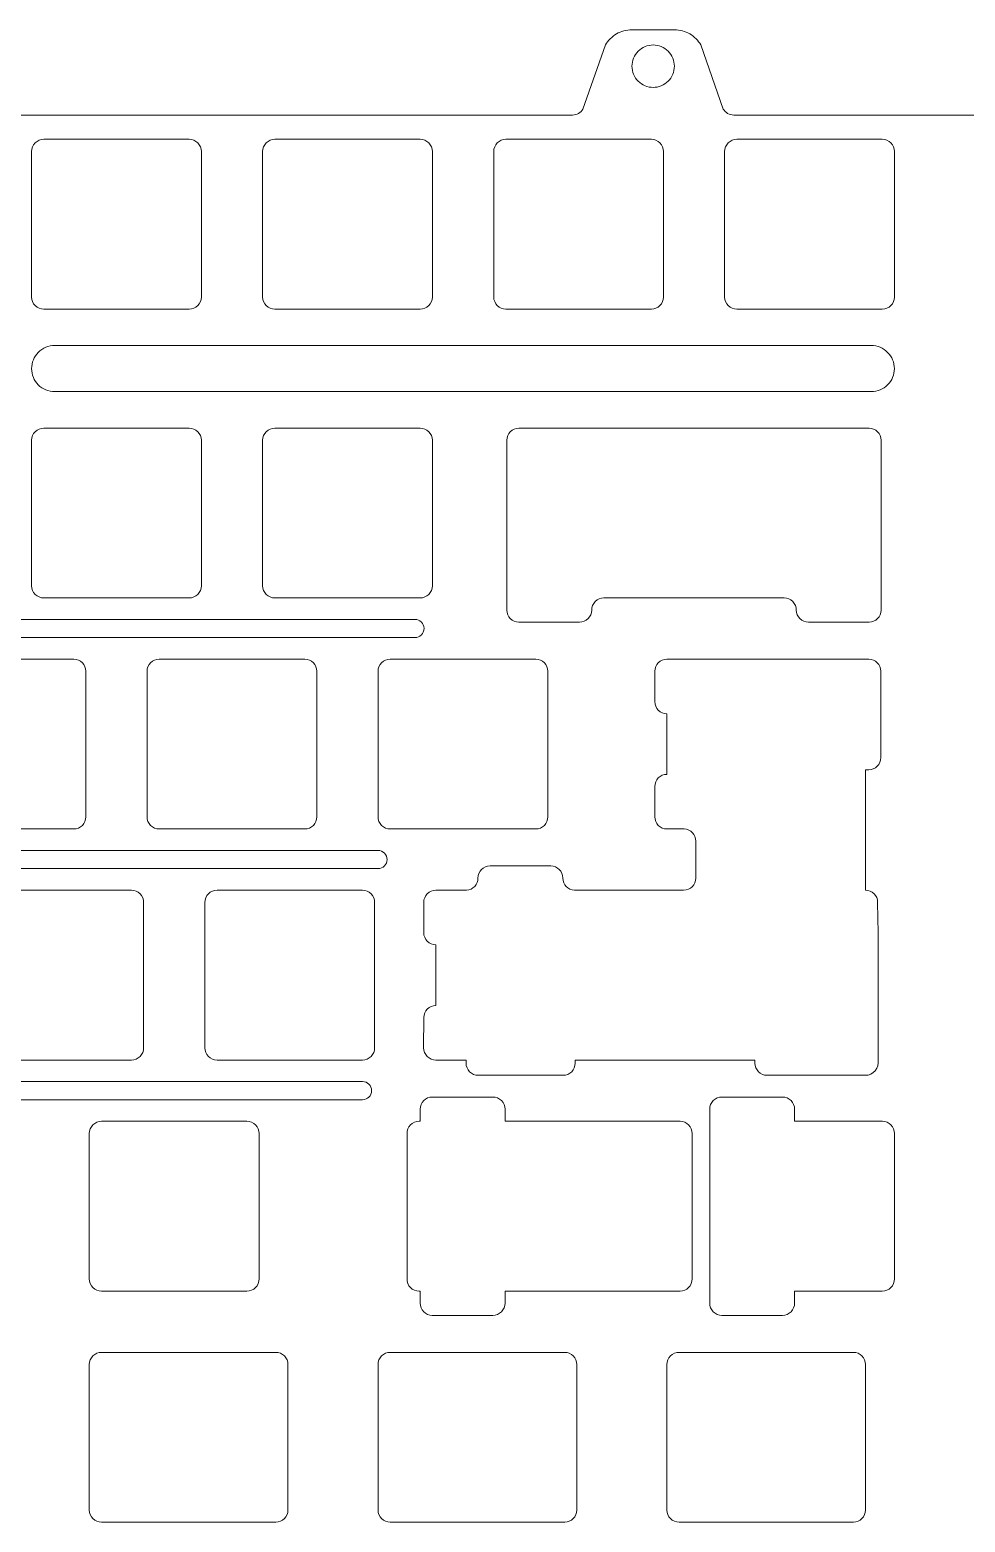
# Model space of a CAD drawing. Header units: millimetres. Extents: x 86 to 465, y -73 to 179.
# Drawn here: x 297.1 to 374.3, y 55.5 to 178.6 of the extents above; entities that cross this region are included whole.
import ezdxf

# ---------------------------------------------------------------- set-up
doc = ezdxf.new("R2010")
doc.units = ezdxf.units.MM
doc.layers.add('10', color=7, linetype='Continuous', true_color=0xffffff)

msp = doc.modelspace()

# ---------------------------------------------------------------- linework, layer by layer
at = {"lineweight": 18}
for points in [[(328.9, 129.95), (112.15, 129.95)], [(328.9, 128.45), (112.15, 128.45)], [(325.86, 110.9), (117.31, 110.9)], [(325.86, 109.4), (117.31, 109.4)], [(324.58, 91.85), (122.08, 91.85)], [(324.58, 90.35), (122.08, 90.35)]]:
    msp.add_lwpolyline(points, dxfattribs=at)
for centre in [(328.9, 129.2), (325.86, 110.15), (324.58, 91.1)]:
    msp.add_arc(centre, 0.75, 270, 90, dxfattribs=at)
at = {"layer": '10', "color": 252, "linetype": 'Continuous', "lineweight": 13}
for p, q in [((346.78, 178.56), (350.31, 178.56)), ((346.78, 178.56), (350.31, 178.56)), ((342.76, 172.03), (344.61, 177.31)), ((342.76, 172.03), (344.61, 177.31)), ((352.48, 177.31), (354.32, 172.03)), ((352.48, 177.31), (354.32, 172.03)), ((275.19, 171.53), (341.9, 171.53)), ((275.19, 171.53), (341.9, 171.53)), ((355.19, 171.53), (421.9, 171.53)), ((355.19, 171.53), (421.9, 171.53)), ((298.29, 169.53), (310.29, 169.53)), ((310.29, 169.53), (298.29, 169.53)), ((329.34, 169.53), (317.34, 169.53)), ((329.34, 169.53), (317.34, 169.53)), ((348.4, 169.53), (336.4, 169.53)), ((336.4, 169.53), (348.4, 169.53)), ((355.44, 169.53), (367.44, 169.53)), ((355.44, 169.53), (367.44, 169.53)), ((297.29, 168.53), (297.29, 156.53)), ((297.29, 156.53), (297.29, 168.53)), ((311.29, 168.53), (311.29, 156.53)), ((311.29, 156.53), (311.29, 168.53)), ((316.34, 156.53), (316.34, 168.53)), ((316.34, 156.53), (316.34, 168.53)), ((330.34, 168.53), (330.34, 156.53)), ((330.34, 168.53), (330.34, 156.53)), ((335.4, 156.53), (335.4, 168.53)), ((335.4, 168.53), (335.4, 156.53)), ((349.4, 156.53), (349.4, 168.53)), ((349.4, 156.53), (349.4, 168.53)), ((354.44, 156.53), (354.44, 168.53)), ((354.44, 156.53), (354.44, 168.53)), ((368.44, 168.53), (368.44, 156.53)), ((368.44, 156.53), (368.44, 168.53)), ((310.29, 155.53), (298.29, 155.53)), ((310.29, 155.53), (298.29, 155.53)), ((317.34, 155.53), (329.34, 155.53)), ((329.34, 155.53), (317.34, 155.53)), ((348.4, 155.53), (336.4, 155.53)), ((336.4, 155.53), (348.4, 155.53)), ((367.44, 155.53), (355.44, 155.53)), ((355.44, 155.53), (367.44, 155.53)), ((366.54, 152.53), (299.19, 152.53)), ((299.19, 152.53), (366.54, 152.53)), ((299.19, 148.73), (366.54, 148.73)), ((299.19, 148.73), (366.54, 148.73)), ((310.29, 145.72), (298.29, 145.72)), ((298.29, 145.72), (310.29, 145.72)), ((317.34, 145.72), (329.34, 145.72)), ((329.34, 145.72), (317.34, 145.72)), ((337.48, 145.72), (366.35, 145.72)), ((366.35, 145.72), (337.48, 145.72)), ((297.29, 144.72), (297.29, 132.72)), ((297.29, 132.72), (297.29, 144.72)), ((311.29, 144.72), (311.29, 132.72)), ((311.29, 144.72), (311.29, 132.72)), ((316.34, 144.72), (316.34, 132.72)), ((316.34, 132.72), (316.34, 144.72)), ((330.34, 144.72), (330.34, 132.72)), ((330.34, 144.72), (330.34, 132.72)), ((336.48, 130.72), (336.48, 144.72)), ((336.48, 144.72), (336.48, 130.72)), ((367.35, 144.72), (367.35, 130.72)), ((367.35, 144.72), (367.35, 130.72)), ((310.29, 131.72), (298.29, 131.72)), ((310.29, 131.72), (298.29, 131.72)), ((317.34, 131.72), (329.34, 131.72)), ((329.34, 131.72), (317.34, 131.72)), ((359.35, 131.72), (344.48, 131.72)), ((359.35, 131.72), (344.48, 131.72)), ((337.48, 129.72), (342.48, 129.72)), ((342.48, 129.72), (337.48, 129.72)), ((361.35, 129.72), (366.35, 129.72)), ((366.35, 129.72), (361.35, 129.72)), ((300.76, 126.67), (288.76, 126.67)), ((288.76, 126.67), (300.76, 126.67)), ((301.76, 125.67), (301.76, 113.67)), ((301.76, 125.67), (301.76, 113.67)), ((306.81, 125.67), (306.81, 113.67)), ((306.81, 113.67), (306.81, 125.67)), ((307.81, 126.67), (319.81, 126.67)), ((307.81, 126.67), (319.81, 126.67)), ((320.81, 113.67), (320.81, 125.67)), ((320.81, 113.67), (320.81, 125.67)), ((325.86, 113.67), (325.86, 125.67)), ((325.86, 125.67), (325.86, 113.67)), ((326.86, 126.67), (338.86, 126.67)), ((338.86, 126.67), (326.86, 126.67)), ((339.86, 125.67), (339.86, 113.67)), ((339.86, 113.67), (339.86, 125.67)), ((348.68, 125.67), (348.68, 123.17)), ((348.68, 123.17), (348.68, 125.67)), ((349.68, 126.67), (356.83, 126.67)), ((356.83, 126.67), (349.68, 126.67)), ((362.68, 126.67), (356.83, 126.67)), ((356.83, 126.67), (362.68, 126.67)), ((362.72, 126.67), (366.32, 126.67)), ((366.32, 126.67), (362.72, 126.67)), ((367.32, 118.55), (367.32, 125.67)), ((367.32, 125.67), (367.32, 118.55)), ((349.68, 117.17), (349.68, 122.17)), ((349.68, 122.17), (349.68, 117.17)), ((366.06, 117.55), (366.32, 117.55)), ((366.06, 117.55), (366.06, 107.62)), ((366.06, 107.62), (366.06, 117.55)), ((366.06, 117.55), (366.32, 117.55)), ((348.68, 113.67), (348.68, 116.17)), ((348.68, 113.67), (348.68, 116.17)), ((288.76, 112.67), (300.76, 112.67)), ((300.76, 112.67), (288.76, 112.67)), ((319.81, 112.67), (307.81, 112.67)), ((307.81, 112.67), (319.81, 112.67)), ((326.86, 112.67), (338.86, 112.67)), ((326.86, 112.67), (338.86, 112.67)), ((349.68, 112.67), (350.63, 112.67)), ((349.68, 112.67), (350.63, 112.67)), ((351.1, 112.67), (350.68, 112.67)), ((350.68, 112.67), (351.1, 112.67)), ((352.06, 108.62), (352.06, 111.67)), ((352.06, 108.62), (352.06, 111.67)), ((335.1, 109.62), (340.1, 109.62)), ((340.1, 109.62), (335.1, 109.62)), ((305.53, 107.62), (293.53, 107.62)), ((293.53, 107.62), (305.53, 107.62)), ((312.58, 107.62), (324.58, 107.62)), ((312.58, 107.62), (324.58, 107.62)), ((333.16, 107.62), (330.63, 107.62)), ((333.16, 107.62), (330.63, 107.62)), ((342.05, 107.62), (351.06, 107.62)), ((342.05, 107.62), (351.06, 107.62)), ((306.53, 94.62), (306.53, 106.62)), ((306.53, 94.62), (306.53, 106.62)), ((311.58, 94.62), (311.58, 106.62)), ((311.58, 94.62), (311.58, 106.62)), ((325.58, 106.62), (325.58, 94.62)), ((325.58, 94.62), (325.58, 106.62)), ((329.63, 104.12), (329.63, 106.62)), ((329.63, 104.12), (329.63, 106.62)), ((367.1, 104.09), (367.06, 106.62)), ((367.06, 106.62), (367.1, 104.09)), ((367.1, 104.09), (367.1, 93.62)), ((367.1, 104.09), (367.1, 93.62)), ((330.63, 98.12), (330.63, 103.12)), ((330.63, 103.12), (330.63, 98.12)), ((329.63, 97.12), (329.62, 94.62)), ((329.62, 94.62), (329.63, 97.12)), ((293.53, 93.62), (305.53, 93.62)), ((305.53, 93.62), (293.53, 93.62)), ((324.58, 93.62), (312.58, 93.62)), ((312.58, 93.62), (324.58, 93.62)), ((330.62, 93.62), (331.57, 93.62)), ((330.62, 93.62), (331.57, 93.62)), ((333.12, 93.62), (331.63, 93.62)), ((333.12, 93.62), (331.63, 93.62)), ((333.12, 93.36), (333.12, 93.62)), ((333.12, 93.62), (333.12, 93.36)), ((342.12, 93.62), (342.12, 93.36)), ((342.12, 93.62), (356.94, 93.62)), ((356.94, 93.62), (342.12, 93.62)), ((342.12, 93.36), (342.12, 93.62)), ((356.94, 93.62), (356.94, 93.36)), ((356.94, 93.62), (356.94, 93.36)), ((341.12, 92.36), (334.12, 92.36)), ((334.12, 92.36), (341.12, 92.36)), ((357.94, 92.36), (366.05, 92.36)), ((366.05, 92.36), (357.94, 92.36)), ((330.33, 90.57), (335.33, 90.57)), ((330.33, 90.57), (335.33, 90.57)), ((359.21, 90.57), (354.21, 90.57)), ((354.21, 90.57), (359.21, 90.57)), ((329.33, 89.57), (329.33, 88.57)), ((329.33, 89.57), (329.33, 88.57)), ((336.33, 88.57), (336.33, 89.57)), ((336.33, 89.57), (336.33, 88.57)), ((353.21, 73.57), (353.21, 89.57)), ((353.21, 73.57), (353.21, 89.57)), ((360.21, 89.57), (360.21, 88.57)), ((360.21, 88.57), (360.21, 89.57)), ((302.05, 87.57), (302.05, 75.57)), ((302.05, 75.57), (302.05, 87.57)), ((303.05, 88.57), (315.05, 88.57)), ((303.05, 88.57), (315.05, 88.57)), ((316.05, 75.57), (316.05, 87.57)), ((316.05, 87.57), (316.05, 75.57)), ((328.25, 87.57), (328.25, 75.57)), ((328.25, 87.57), (328.25, 75.57)), ((329.25, 88.57), (329.33, 88.57)), ((329.33, 88.57), (329.25, 88.57)), ((350.77, 88.57), (336.33, 88.57)), ((336.33, 88.57), (350.77, 88.57)), ((351.77, 87.57), (351.77, 75.57)), ((351.77, 75.57), (351.77, 87.57)), ((367.45, 88.57), (360.21, 88.57)), ((360.21, 88.57), (367.45, 88.57)), ((368.44, 87.57), (368.44, 75.57)), ((368.44, 75.57), (368.44, 87.57)), ((303.05, 74.57), (315.05, 74.57)), ((315.05, 74.57), (303.05, 74.57)), ((329.33, 74.57), (329.25, 74.57)), ((329.33, 74.57), (329.25, 74.57)), ((329.33, 74.57), (329.33, 73.57)), ((329.33, 73.57), (329.33, 74.57)), ((336.33, 74.57), (350.77, 74.57)), ((336.33, 74.57), (336.33, 73.57)), ((336.33, 73.57), (336.33, 74.57)), ((336.33, 74.57), (350.77, 74.57)), ((360.21, 74.57), (367.44, 74.57)), ((360.21, 74.57), (360.21, 73.57)), ((360.21, 73.57), (360.21, 74.57)), ((360.21, 74.57), (367.44, 74.57)), ((335.33, 72.57), (330.33, 72.57)), ((335.33, 72.57), (330.33, 72.57)), ((354.21, 72.57), (359.21, 72.57)), ((354.21, 72.57), (359.21, 72.57)), ((317.43, 69.52), (303.05, 69.52)), ((303.05, 69.52), (317.43, 69.52)), ((341.25, 69.52), (326.86, 69.52)), ((326.86, 69.52), (341.25, 69.52)), ((350.68, 69.52), (365.06, 69.52)), ((350.68, 69.52), (365.06, 69.52)), ((302.05, 68.52), (302.05, 56.52)), ((302.05, 56.52), (302.05, 68.52)), ((318.43, 68.52), (318.43, 56.52)), ((318.43, 68.52), (318.43, 56.52)), ((325.86, 68.52), (325.86, 56.52)), ((325.86, 56.52), (325.86, 68.52)), ((342.25, 56.52), (342.25, 68.52)), ((342.25, 68.52), (342.25, 56.52)), ((349.68, 56.52), (349.68, 68.52)), ((349.68, 68.52), (349.68, 56.52)), ((366.06, 68.52), (366.06, 56.52)), ((366.06, 56.52), (366.06, 68.52)), ((317.43, 55.52), (303.05, 55.52)), ((317.43, 55.52), (303.05, 55.52)), ((326.86, 55.52), (341.25, 55.52)), ((326.86, 55.52), (341.25, 55.52)), ((365.06, 55.52), (350.68, 55.52)), ((365.06, 55.52), (350.68, 55.52))]:
    msp.add_line(p, q, dxfattribs=at)
for centre, radius, start, end in [((349.68, 125.67), 1, 89.9905, 179.9902), ((349.68, 125.67), 1, 89.9905, 179.9902), ((362.68, 125.67), 1, 87.4244, 90), ((362.68, 125.67), 1, 87.4244, 90), ((366.32, 125.67), 1, 359.9902, 89.9902), ((366.32, 125.67), 1, 359.9902, 89.9902), ((349.68, 123.17), 1, 179.9902, 269.9906), ((349.68, 123.17), 1, 179.9902, 269.9906), ((366.32, 118.55), 1, 269.9898, 359.9902), ((366.32, 118.55), 1, 269.9898, 359.9902), ((349.68, 116.17), 1, 89.99, 179.9902), ((349.68, 116.17), 1, 89.99, 179.9902), ((349.68, 113.67), 1, 179.9902, 269.9902), ((349.68, 113.67), 1, 179.9902, 269.9902), ((350.68, 113.67), 1, 267.3578, 270), ((350.68, 113.67), 1, 267.3578, 270), ((351.06, 111.67), 1, 359.9902, 87.4504), ((351.06, 111.67), 1, 359.9902, 87.4504), ((335.1, 108.62), 1, 90, 180), ((335.1, 108.62), 1, 90, 180), ((340.1, 108.62), 1, 0, 90), ((340.1, 108.62), 1, 0, 90), ((333.1, 108.62), 1, 273.4479, 0), ((333.1, 108.62), 1, 273.4479, 0), ((342.1, 108.62), 1, 180, 267.1438), ((342.1, 108.62), 1, 180, 267.1438), ((351.06, 108.62), 1, 270.0101, 359.9902), ((351.06, 108.62), 1, 270.0101, 359.9902), ((330.63, 106.62), 1, 89.99, 179.9902), ((330.63, 106.62), 1, 89.99, 179.9902), ((366.06, 106.62), 1, 359.9901, 89.99), ((366.06, 106.62), 1, 359.9901, 89.99), ((330.63, 104.12), 1, 179.9901, 269.9902), ((330.63, 104.12), 1, 179.9901, 269.9902), ((330.63, 97.12), 1, 89.9904, 179.9902), ((330.63, 97.12), 1, 89.9904, 179.9902), ((330.62, 94.62), 1, 179.9902, 269.9903), ((330.62, 94.62), 1, 179.9902, 269.9903), ((331.63, 94.62), 1, 266.5524, 270), ((331.63, 94.62), 1, 266.5524, 270), ((366.05, 93.42), 1.06, 269.9999, 10.583), ((366.05, 93.42), 1.06, 269.9999, 10.583), ((334.12, 93.36), 1, 179.9901, 269.9902), ((334.12, 93.36), 1, 179.9901, 269.9902), ((341.12, 93.36), 1, 269.9906, 359.9901), ((341.12, 93.36), 1, 269.9906, 359.9901), ((357.94, 93.36), 1, 179.9902, 269.9898), ((357.94, 93.36), 1, 179.9902, 269.9898), ((330.33, 73.57), 1, 180, 270), ((330.33, 73.57), 1, 180, 270), ((335.33, 73.57), 1, 270, 360), ((335.33, 73.57), 1, 270, 360), ((354.21, 73.57), 1, 180, 270), ((354.21, 73.57), 1, 180, 270), ((359.21, 73.57), 1, 270, 360), ((359.21, 73.57), 1, 270, 360)]:
    msp.add_arc(centre, radius, start, end, dxfattribs=at)
for points, knots in [([(344.61, 177.31), (344.83, 177.68), (345.15, 178), (345.9, 178.44), (346.34, 178.56), (346.78, 178.56)], [0, 0, 0, 0, 0.5, 0.5, 1, 1, 1, 1]), ([(344.61, 177.31), (344.83, 177.68), (345.15, 178), (345.9, 178.44), (346.34, 178.56), (346.78, 178.56)], [0, 0, 0, 0, 0.5, 0.5, 1, 1, 1, 1]), ([(350.31, 178.56), (350.75, 178.56), (351.18, 178.44), (351.94, 178), (352.26, 177.68), (352.48, 177.31)], [0, 0, 0, 0, 0.5, 0.5, 1, 1, 1, 1]), ([(350.31, 178.56), (350.75, 178.56), (351.18, 178.44), (351.94, 178), (352.26, 177.68), (352.48, 177.31)], [0, 0, 0, 0, 0.5, 0.5, 1, 1, 1, 1]), ([(346.8, 175.56), (346.8, 175.79), (346.84, 176.01), (347.02, 176.44), (347.15, 176.63), (347.47, 176.96), (347.66, 177.09), (348.09, 177.26), (348.32, 177.31), (348.78, 177.31), (349, 177.26), (349.43, 177.09), (349.62, 176.96), (349.95, 176.63), (350.08, 176.44), (350.25, 176.01), (350.3, 175.79), (350.3, 175.56)], [0, 0, 0, 0, 0.125, 0.125, 0.25, 0.25, 0.375, 0.375, 0.5, 0.5, 0.625, 0.625, 0.75, 0.75, 0.875, 0.875, 1, 1, 1, 1]), ([(346.8, 175.56), (346.8, 175.79), (346.84, 176.01), (347.02, 176.44), (347.15, 176.63), (347.47, 176.96), (347.66, 177.09), (348.09, 177.26), (348.32, 177.31), (348.78, 177.31), (349, 177.26), (349.43, 177.09), (349.62, 176.96), (349.95, 176.63), (350.08, 176.44), (350.25, 176.01), (350.3, 175.79), (350.3, 175.56)], [0, 0, 0, 0, 0.125, 0.125, 0.25, 0.25, 0.375, 0.375, 0.5, 0.5, 0.625, 0.625, 0.75, 0.75, 0.875, 0.875, 1, 1, 1, 1]), ([(350.3, 175.56), (350.3, 175.33), (350.25, 175.1), (350.08, 174.68), (349.95, 174.48), (349.62, 174.16), (349.43, 174.03), (349, 173.85), (348.78, 173.81), (348.32, 173.81), (348.09, 173.85), (347.66, 174.03), (347.47, 174.16), (347.15, 174.48), (347.02, 174.68), (346.84, 175.1), (346.8, 175.33), (346.8, 175.56)], [0, 0, 0, 0, 0.125, 0.125, 0.25, 0.25, 0.375, 0.375, 0.5, 0.5, 0.625, 0.625, 0.75, 0.75, 0.875, 0.875, 1, 1, 1, 1]), ([(350.3, 175.56), (350.3, 175.33), (350.25, 175.1), (350.08, 174.68), (349.95, 174.48), (349.62, 174.16), (349.43, 174.03), (349, 173.85), (348.78, 173.81), (348.32, 173.81), (348.09, 173.85), (347.66, 174.03), (347.47, 174.16), (347.15, 174.48), (347.02, 174.68), (346.84, 175.1), (346.8, 175.33), (346.8, 175.56)], [0, 0, 0, 0, 0.125, 0.125, 0.25, 0.25, 0.375, 0.375, 0.5, 0.5, 0.625, 0.625, 0.75, 0.75, 0.875, 0.875, 1, 1, 1, 1]), ([(341.9, 171.53), (342.07, 171.53), (342.25, 171.58), (342.55, 171.75), (342.68, 171.88), (342.76, 172.03)], [0, 0, 0, 0, 0.5, 0.5, 1, 1, 1, 1]), ([(341.9, 171.53), (342.07, 171.53), (342.25, 171.58), (342.55, 171.75), (342.68, 171.88), (342.76, 172.03)], [0, 0, 0, 0, 0.5, 0.5, 1, 1, 1, 1]), ([(354.32, 172.03), (354.41, 171.88), (354.54, 171.75), (354.84, 171.58), (355.02, 171.53), (355.19, 171.53)], [0, 0, 0, 0, 0.5, 0.5, 1, 1, 1, 1]), ([(354.32, 172.03), (354.41, 171.88), (354.54, 171.75), (354.84, 171.58), (355.02, 171.53), (355.19, 171.53)], [0, 0, 0, 0, 0.5, 0.5, 1, 1, 1, 1]), ([(297.29, 168.53), (297.29, 168.79), (297.4, 169.05), (297.77, 169.42), (298.03, 169.53), (298.29, 169.53)], [0, 0, 0, 0, 0.5, 0.5, 1, 1, 1, 1]), ([(298.29, 169.53), (298.03, 169.53), (297.77, 169.42), (297.4, 169.05), (297.29, 168.79), (297.29, 168.53)], [0, 0, 0, 0, 0.5, 0.5, 1, 1, 1, 1]), ([(310.29, 169.53), (310.55, 169.53), (310.81, 169.42), (311.18, 169.05), (311.29, 168.79), (311.29, 168.53)], [0, 0, 0, 0, 0.5, 0.5, 1, 1, 1, 1]), ([(310.29, 169.53), (310.55, 169.53), (310.81, 169.42), (311.18, 169.05), (311.29, 168.79), (311.29, 168.53)], [0, 0, 0, 0, 0.5, 0.5, 1, 1, 1, 1]), ([(316.34, 168.53), (316.34, 168.79), (316.45, 169.05), (316.82, 169.42), (317.08, 169.53), (317.34, 169.53)], [0, 0, 0, 0, 0.5, 0.5, 1, 1, 1, 1]), ([(317.34, 169.53), (317.08, 169.53), (316.82, 169.42), (316.45, 169.05), (316.34, 168.79), (316.34, 168.53)], [0, 0, 0, 0, 0.5, 0.5, 1, 1, 1, 1]), ([(330.34, 168.53), (330.34, 168.79), (330.23, 169.05), (329.86, 169.42), (329.6, 169.53), (329.34, 169.53)], [0, 0, 0, 0, 0.5, 0.5, 1, 1, 1, 1]), ([(329.34, 169.53), (329.6, 169.53), (329.86, 169.42), (330.23, 169.05), (330.34, 168.79), (330.34, 168.53)], [0, 0, 0, 0, 0.5, 0.5, 1, 1, 1, 1]), ([(335.4, 168.53), (335.4, 168.79), (335.51, 169.05), (335.88, 169.42), (336.14, 169.53), (336.4, 169.53)], [0, 0, 0, 0, 0.5, 0.5, 1, 1, 1, 1]), ([(336.4, 169.53), (336.14, 169.53), (335.88, 169.42), (335.51, 169.05), (335.4, 168.79), (335.4, 168.53)], [0, 0, 0, 0, 0.5, 0.5, 1, 1, 1, 1]), ([(348.4, 169.53), (348.66, 169.53), (348.92, 169.42), (349.29, 169.05), (349.4, 168.79), (349.4, 168.53)], [0, 0, 0, 0, 0.5, 0.5, 1, 1, 1, 1]), ([(348.4, 169.53), (348.66, 169.53), (348.92, 169.42), (349.29, 169.05), (349.4, 168.79), (349.4, 168.53)], [0, 0, 0, 0, 0.5, 0.5, 1, 1, 1, 1]), ([(354.44, 168.53), (354.44, 168.79), (354.55, 169.05), (354.92, 169.42), (355.18, 169.53), (355.44, 169.53)], [0, 0, 0, 0, 0.5, 0.5, 1, 1, 1, 1]), ([(355.44, 169.53), (355.18, 169.53), (354.92, 169.42), (354.55, 169.05), (354.44, 168.79), (354.44, 168.53)], [0, 0, 0, 0, 0.5, 0.5, 1, 1, 1, 1]), ([(367.44, 169.53), (367.71, 169.53), (367.97, 169.42), (368.34, 169.05), (368.44, 168.79), (368.44, 168.53)], [0, 0, 0, 0, 0.5, 0.5, 1, 1, 1, 1]), ([(368.44, 168.53), (368.44, 168.79), (368.34, 169.05), (367.97, 169.42), (367.71, 169.53), (367.44, 169.53)], [0, 0, 0, 0, 0.5, 0.5, 1, 1, 1, 1]), ([(297.29, 156.53), (297.29, 156.27), (297.4, 156.01), (297.77, 155.64), (298.03, 155.53), (298.29, 155.53)], [0, 0, 0, 0, 0.5, 0.5, 1, 1, 1, 1]), ([(298.29, 155.53), (298.03, 155.53), (297.77, 155.64), (297.4, 156.01), (297.29, 156.27), (297.29, 156.53)], [0, 0, 0, 0, 0.5, 0.5, 1, 1, 1, 1]), ([(311.29, 156.53), (311.29, 156.27), (311.18, 156.01), (310.81, 155.64), (310.55, 155.53), (310.29, 155.53)], [0, 0, 0, 0, 0.5, 0.5, 1, 1, 1, 1]), ([(310.29, 155.53), (310.55, 155.53), (310.81, 155.64), (311.18, 156.01), (311.29, 156.27), (311.29, 156.53)], [0, 0, 0, 0, 0.5, 0.5, 1, 1, 1, 1]), ([(316.34, 156.53), (316.34, 156.27), (316.45, 156.01), (316.82, 155.64), (317.08, 155.53), (317.34, 155.53)], [0, 0, 0, 0, 0.5, 0.5, 1, 1, 1, 1]), ([(317.34, 155.53), (317.08, 155.53), (316.82, 155.64), (316.45, 156.01), (316.34, 156.27), (316.34, 156.53)], [0, 0, 0, 0, 0.5, 0.5, 1, 1, 1, 1]), ([(330.34, 156.53), (330.34, 156.27), (330.23, 156.01), (329.86, 155.64), (329.6, 155.53), (329.34, 155.53)], [0, 0, 0, 0, 0.5, 0.5, 1, 1, 1, 1]), ([(330.34, 156.53), (330.34, 156.27), (330.23, 156.01), (329.86, 155.64), (329.6, 155.53), (329.34, 155.53)], [0, 0, 0, 0, 0.5, 0.5, 1, 1, 1, 1]), ([(336.4, 155.53), (336.14, 155.53), (335.88, 155.64), (335.51, 156.01), (335.4, 156.27), (335.4, 156.53)], [0, 0, 0, 0, 0.5, 0.5, 1, 1, 1, 1]), ([(335.4, 156.53), (335.4, 156.27), (335.51, 156.01), (335.88, 155.64), (336.14, 155.53), (336.4, 155.53)], [0, 0, 0, 0, 0.5, 0.5, 1, 1, 1, 1]), ([(349.4, 156.53), (349.4, 156.27), (349.29, 156.01), (348.92, 155.64), (348.66, 155.53), (348.4, 155.53)], [0, 0, 0, 0, 0.5, 0.5, 1, 1, 1, 1]), ([(349.4, 156.53), (349.4, 156.27), (349.29, 156.01), (348.92, 155.64), (348.66, 155.53), (348.4, 155.53)], [0, 0, 0, 0, 0.5, 0.5, 1, 1, 1, 1]), ([(355.44, 155.53), (355.18, 155.53), (354.92, 155.64), (354.55, 156.01), (354.44, 156.27), (354.44, 156.53)], [0, 0, 0, 0, 0.5, 0.5, 1, 1, 1, 1]), ([(354.44, 156.53), (354.44, 156.27), (354.55, 156.01), (354.92, 155.64), (355.18, 155.53), (355.44, 155.53)], [0, 0, 0, 0, 0.5, 0.5, 1, 1, 1, 1]), ([(367.44, 155.53), (367.71, 155.53), (367.97, 155.64), (368.34, 156.01), (368.44, 156.27), (368.44, 156.53)], [0, 0, 0, 0, 0.5, 0.5, 1, 1, 1, 1]), ([(368.44, 156.53), (368.44, 156.27), (368.34, 156.01), (367.97, 155.64), (367.71, 155.53), (367.44, 155.53)], [0, 0, 0, 0, 0.5, 0.5, 1, 1, 1, 1]), ([(299.19, 152.53), (298.94, 152.53), (298.69, 152.48), (298.23, 152.29), (298.02, 152.14), (297.67, 151.79), (297.53, 151.58), (297.34, 151.12), (297.29, 150.87), (297.29, 150.38), (297.34, 150.13), (297.53, 149.67), (297.67, 149.46), (298.02, 149.11), (298.23, 148.97), (298.69, 148.78), (298.94, 148.73), (299.19, 148.73)], [0, 0, 0, 0, 0.125, 0.125, 0.25, 0.25, 0.375, 0.375, 0.5, 0.5, 0.625, 0.625, 0.75, 0.75, 0.875, 0.875, 1, 1, 1, 1]), ([(299.19, 152.53), (298.94, 152.53), (298.69, 152.48), (298.23, 152.29), (298.02, 152.14), (297.67, 151.79), (297.53, 151.58), (297.34, 151.12), (297.29, 150.87), (297.29, 150.38), (297.34, 150.13), (297.53, 149.67), (297.67, 149.46), (298.02, 149.11), (298.23, 148.97), (298.69, 148.78), (298.94, 148.73), (299.19, 148.73)], [0, 0, 0, 0, 0.125, 0.125, 0.25, 0.25, 0.375, 0.375, 0.5, 0.5, 0.625, 0.625, 0.75, 0.75, 0.875, 0.875, 1, 1, 1, 1]), ([(366.54, 148.73), (366.79, 148.73), (367.04, 148.78), (367.5, 148.97), (367.71, 149.11), (368.06, 149.46), (368.2, 149.67), (368.39, 150.13), (368.44, 150.38), (368.44, 150.87), (368.39, 151.12), (368.2, 151.58), (368.06, 151.79), (367.71, 152.14), (367.5, 152.29), (367.04, 152.48), (366.79, 152.53), (366.54, 152.53)], [0, 0, 0, 0, 0.125, 0.125, 0.25, 0.25, 0.375, 0.375, 0.5, 0.5, 0.625, 0.625, 0.75, 0.75, 0.875, 0.875, 1, 1, 1, 1]), ([(366.54, 148.73), (366.79, 148.73), (367.04, 148.78), (367.5, 148.97), (367.71, 149.11), (368.06, 149.46), (368.2, 149.67), (368.39, 150.13), (368.44, 150.38), (368.44, 150.87), (368.39, 151.12), (368.2, 151.58), (368.06, 151.79), (367.71, 152.14), (367.5, 152.29), (367.04, 152.48), (366.79, 152.53), (366.54, 152.53)], [0, 0, 0, 0, 0.125, 0.125, 0.25, 0.25, 0.375, 0.375, 0.5, 0.5, 0.625, 0.625, 0.75, 0.75, 0.875, 0.875, 1, 1, 1, 1]), ([(298.29, 145.72), (298.03, 145.72), (297.77, 145.61), (297.4, 145.24), (297.29, 144.98), (297.29, 144.72)], [0, 0, 0, 0, 0.5, 0.5, 1, 1, 1, 1]), ([(298.29, 145.72), (298.03, 145.72), (297.77, 145.61), (297.4, 145.24), (297.29, 144.98), (297.29, 144.72)], [0, 0, 0, 0, 0.5, 0.5, 1, 1, 1, 1]), ([(310.29, 145.72), (310.55, 145.72), (310.81, 145.61), (311.18, 145.24), (311.29, 144.98), (311.29, 144.72)], [0, 0, 0, 0, 0.5, 0.5, 1, 1, 1, 1]), ([(310.29, 145.72), (310.55, 145.72), (310.81, 145.61), (311.18, 145.24), (311.29, 144.98), (311.29, 144.72)], [0, 0, 0, 0, 0.5, 0.5, 1, 1, 1, 1]), ([(316.34, 144.72), (316.34, 144.98), (316.45, 145.24), (316.82, 145.61), (317.08, 145.72), (317.34, 145.72)], [0, 0, 0, 0, 0.5, 0.5, 1, 1, 1, 1]), ([(317.34, 145.72), (317.08, 145.72), (316.82, 145.61), (316.45, 145.24), (316.34, 144.98), (316.34, 144.72)], [0, 0, 0, 0, 0.5, 0.5, 1, 1, 1, 1]), ([(330.34, 144.72), (330.34, 144.98), (330.23, 145.24), (329.86, 145.61), (329.6, 145.72), (329.34, 145.72)], [0, 0, 0, 0, 0.5, 0.5, 1, 1, 1, 1]), ([(330.34, 144.72), (330.34, 144.98), (330.23, 145.24), (329.86, 145.61), (329.6, 145.72), (329.34, 145.72)], [0, 0, 0, 0, 0.5, 0.5, 1, 1, 1, 1]), ([(337.48, 145.72), (337.21, 145.72), (336.95, 145.61), (336.58, 145.24), (336.48, 144.98), (336.48, 144.72)], [0, 0, 0, 0, 0.5, 0.5, 1, 1, 1, 1]), ([(337.48, 145.72), (337.21, 145.72), (336.95, 145.61), (336.58, 145.24), (336.48, 144.98), (336.48, 144.72)], [0, 0, 0, 0, 0.5, 0.5, 1, 1, 1, 1]), ([(367.35, 144.72), (367.35, 144.98), (367.24, 145.24), (366.87, 145.61), (366.61, 145.72), (366.35, 145.72)], [0, 0, 0, 0, 0.5, 0.5, 1, 1, 1, 1]), ([(367.35, 144.72), (367.35, 144.98), (367.24, 145.24), (366.87, 145.61), (366.61, 145.72), (366.35, 145.72)], [0, 0, 0, 0, 0.5, 0.5, 1, 1, 1, 1]), ([(297.29, 132.72), (297.29, 132.46), (297.4, 132.2), (297.77, 131.83), (298.03, 131.72), (298.29, 131.72)], [0, 0, 0, 0, 0.5, 0.5, 1, 1, 1, 1]), ([(297.29, 132.72), (297.29, 132.46), (297.4, 132.2), (297.77, 131.83), (298.03, 131.72), (298.29, 131.72)], [0, 0, 0, 0, 0.5, 0.5, 1, 1, 1, 1]), ([(310.29, 131.72), (310.55, 131.72), (310.81, 131.83), (311.18, 132.2), (311.29, 132.46), (311.29, 132.72)], [0, 0, 0, 0, 0.5, 0.5, 1, 1, 1, 1]), ([(311.29, 132.72), (311.29, 132.46), (311.18, 132.2), (310.81, 131.83), (310.55, 131.72), (310.29, 131.72)], [0, 0, 0, 0, 0.5, 0.5, 1, 1, 1, 1]), ([(316.34, 132.72), (316.34, 132.46), (316.45, 132.2), (316.82, 131.83), (317.08, 131.72), (317.34, 131.72)], [0, 0, 0, 0, 0.5, 0.5, 1, 1, 1, 1]), ([(317.34, 131.72), (317.08, 131.72), (316.82, 131.83), (316.45, 132.2), (316.34, 132.46), (316.34, 132.72)], [0, 0, 0, 0, 0.5, 0.5, 1, 1, 1, 1]), ([(329.34, 131.72), (329.6, 131.72), (329.86, 131.83), (330.23, 132.2), (330.34, 132.46), (330.34, 132.72)], [0, 0, 0, 0, 0.5, 0.5, 1, 1, 1, 1]), ([(329.34, 131.72), (329.6, 131.72), (329.86, 131.83), (330.23, 132.2), (330.34, 132.46), (330.34, 132.72)], [0, 0, 0, 0, 0.5, 0.5, 1, 1, 1, 1]), ([(344.48, 131.72), (344.21, 131.72), (343.95, 131.61), (343.58, 131.24), (343.48, 130.98), (343.48, 130.72)], [0, 0, 0, 0, 0.5, 0.5, 1, 1, 1, 1]), ([(344.48, 131.72), (344.21, 131.72), (343.95, 131.61), (343.58, 131.24), (343.48, 130.98), (343.48, 130.72)], [0, 0, 0, 0, 0.5, 0.5, 1, 1, 1, 1]), ([(359.35, 131.72), (359.61, 131.72), (359.87, 131.61), (360.24, 131.24), (360.35, 130.98), (360.35, 130.72)], [0, 0, 0, 0, 0.5, 0.5, 1, 1, 1, 1]), ([(360.35, 130.72), (360.35, 130.98), (360.24, 131.24), (359.87, 131.61), (359.61, 131.72), (359.35, 131.72)], [0, 0, 0, 0, 0.5, 0.5, 1, 1, 1, 1]), ([(336.48, 130.72), (336.48, 130.46), (336.58, 130.2), (336.95, 129.83), (337.21, 129.72), (337.48, 129.72)], [0, 0, 0, 0, 0.5, 0.5, 1, 1, 1, 1]), ([(337.48, 129.72), (337.21, 129.72), (336.95, 129.83), (336.58, 130.2), (336.48, 130.46), (336.48, 130.72)], [0, 0, 0, 0, 0.5, 0.5, 1, 1, 1, 1]), ([(343.48, 130.72), (343.48, 130.46), (343.37, 130.2), (343, 129.83), (342.74, 129.72), (342.48, 129.72)], [0, 0, 0, 0, 0.5, 0.5, 1, 1, 1, 1]), ([(342.48, 129.72), (342.74, 129.72), (343, 129.83), (343.37, 130.2), (343.48, 130.46), (343.48, 130.72)], [0, 0, 0, 0, 0.5, 0.5, 1, 1, 1, 1]), ([(360.35, 130.72), (360.35, 130.46), (360.46, 130.2), (360.83, 129.83), (361.09, 129.72), (361.35, 129.72)], [0, 0, 0, 0, 0.5, 0.5, 1, 1, 1, 1]), ([(361.35, 129.72), (361.09, 129.72), (360.83, 129.83), (360.46, 130.2), (360.35, 130.46), (360.35, 130.72)], [0, 0, 0, 0, 0.5, 0.5, 1, 1, 1, 1]), ([(366.35, 129.72), (366.61, 129.72), (366.87, 129.83), (367.24, 130.2), (367.35, 130.46), (367.35, 130.72)], [0, 0, 0, 0, 0.5, 0.5, 1, 1, 1, 1]), ([(367.35, 130.72), (367.35, 130.46), (367.24, 130.2), (366.87, 129.83), (366.61, 129.72), (366.35, 129.72)], [0, 0, 0, 0, 0.5, 0.5, 1, 1, 1, 1]), ([(300.76, 126.67), (301.03, 126.67), (301.29, 126.56), (301.66, 126.19), (301.76, 125.93), (301.76, 125.67)], [0, 0, 0, 0, 0.5, 0.5, 1, 1, 1, 1]), ([(301.76, 125.67), (301.76, 125.93), (301.66, 126.19), (301.29, 126.56), (301.03, 126.67), (300.76, 126.67)], [0, 0, 0, 0, 0.5, 0.5, 1, 1, 1, 1]), ([(306.81, 125.67), (306.81, 125.93), (306.92, 126.19), (307.29, 126.56), (307.55, 126.67), (307.81, 126.67)], [0, 0, 0, 0, 0.5, 0.5, 1, 1, 1, 1]), ([(307.81, 126.67), (307.55, 126.67), (307.29, 126.56), (306.92, 126.19), (306.81, 125.93), (306.81, 125.67)], [0, 0, 0, 0, 0.5, 0.5, 1, 1, 1, 1]), ([(320.81, 125.67), (320.81, 125.93), (320.71, 126.19), (320.34, 126.56), (320.08, 126.67), (319.81, 126.67)], [0, 0, 0, 0, 0.5, 0.5, 1, 1, 1, 1]), ([(319.81, 126.67), (320.08, 126.67), (320.34, 126.56), (320.71, 126.19), (320.81, 125.93), (320.81, 125.67)], [0, 0, 0, 0, 0.5, 0.5, 1, 1, 1, 1]), ([(325.86, 125.67), (325.86, 125.93), (325.97, 126.19), (326.34, 126.56), (326.6, 126.67), (326.86, 126.67)], [0, 0, 0, 0, 0.5, 0.5, 1, 1, 1, 1]), ([(325.86, 125.67), (325.86, 125.93), (325.97, 126.19), (326.34, 126.56), (326.6, 126.67), (326.86, 126.67)], [0, 0, 0, 0, 0.5, 0.5, 1, 1, 1, 1]), ([(339.86, 125.67), (339.86, 125.93), (339.76, 126.19), (339.39, 126.56), (339.13, 126.67), (338.86, 126.67)], [0, 0, 0, 0, 0.5, 0.5, 1, 1, 1, 1]), ([(339.86, 125.67), (339.86, 125.93), (339.76, 126.19), (339.39, 126.56), (339.13, 126.67), (338.86, 126.67)], [0, 0, 0, 0, 0.5, 0.5, 1, 1, 1, 1]), ([(300.76, 112.67), (301.03, 112.67), (301.29, 112.78), (301.66, 113.15), (301.76, 113.41), (301.76, 113.67)], [0, 0, 0, 0, 0.5, 0.5, 1, 1, 1, 1]), ([(301.76, 113.67), (301.76, 113.41), (301.66, 113.15), (301.29, 112.78), (301.03, 112.67), (300.76, 112.67)], [0, 0, 0, 0, 0.5, 0.5, 1, 1, 1, 1]), ([(307.81, 112.67), (307.55, 112.67), (307.29, 112.78), (306.92, 113.15), (306.81, 113.41), (306.81, 113.67)], [0, 0, 0, 0, 0.5, 0.5, 1, 1, 1, 1]), ([(306.81, 113.67), (306.81, 113.41), (306.92, 113.15), (307.29, 112.78), (307.55, 112.67), (307.81, 112.67)], [0, 0, 0, 0, 0.5, 0.5, 1, 1, 1, 1]), ([(320.81, 113.67), (320.81, 113.41), (320.71, 113.15), (320.34, 112.78), (320.08, 112.67), (319.81, 112.67)], [0, 0, 0, 0, 0.5, 0.5, 1, 1, 1, 1]), ([(320.81, 113.67), (320.81, 113.41), (320.71, 113.15), (320.34, 112.78), (320.08, 112.67), (319.81, 112.67)], [0, 0, 0, 0, 0.5, 0.5, 1, 1, 1, 1]), ([(326.86, 112.67), (326.6, 112.67), (326.34, 112.78), (325.97, 113.15), (325.86, 113.41), (325.86, 113.67)], [0, 0, 0, 0, 0.5, 0.5, 1, 1, 1, 1]), ([(325.86, 113.67), (325.86, 113.41), (325.97, 113.15), (326.34, 112.78), (326.6, 112.67), (326.86, 112.67)], [0, 0, 0, 0, 0.5, 0.5, 1, 1, 1, 1]), ([(339.86, 113.67), (339.86, 113.41), (339.76, 113.15), (339.39, 112.78), (339.13, 112.67), (338.86, 112.67)], [0, 0, 0, 0, 0.5, 0.5, 1, 1, 1, 1]), ([(338.86, 112.67), (339.13, 112.67), (339.39, 112.78), (339.76, 113.15), (339.86, 113.41), (339.86, 113.67)], [0, 0, 0, 0, 0.5, 0.5, 1, 1, 1, 1]), ([(306.53, 106.62), (306.53, 106.88), (306.42, 107.14), (306.05, 107.51), (305.79, 107.62), (305.53, 107.62)], [0, 0, 0, 0, 0.5, 0.5, 1, 1, 1, 1]), ([(305.53, 107.62), (305.79, 107.62), (306.05, 107.51), (306.42, 107.14), (306.53, 106.88), (306.53, 106.62)], [0, 0, 0, 0, 0.5, 0.5, 1, 1, 1, 1]), ([(312.58, 107.62), (312.32, 107.62), (312.06, 107.51), (311.68, 107.14), (311.58, 106.88), (311.58, 106.62)], [0, 0, 0, 0, 0.5, 0.5, 1, 1, 1, 1]), ([(312.58, 107.62), (312.32, 107.62), (312.06, 107.51), (311.68, 107.14), (311.58, 106.88), (311.58, 106.62)], [0, 0, 0, 0, 0.5, 0.5, 1, 1, 1, 1]), ([(325.58, 106.62), (325.58, 106.88), (325.47, 107.14), (325.1, 107.51), (324.84, 107.62), (324.58, 107.62)], [0, 0, 0, 0, 0.5, 0.5, 1, 1, 1, 1]), ([(324.58, 107.62), (324.84, 107.62), (325.1, 107.51), (325.47, 107.14), (325.58, 106.88), (325.58, 106.62)], [0, 0, 0, 0, 0.5, 0.5, 1, 1, 1, 1]), ([(305.53, 93.62), (305.79, 93.62), (306.05, 93.73), (306.42, 94.1), (306.53, 94.36), (306.53, 94.62)], [0, 0, 0, 0, 0.5, 0.5, 1, 1, 1, 1]), ([(306.53, 94.62), (306.53, 94.36), (306.42, 94.1), (306.05, 93.73), (305.79, 93.62), (305.53, 93.62)], [0, 0, 0, 0, 0.5, 0.5, 1, 1, 1, 1]), ([(312.58, 93.62), (312.32, 93.62), (312.06, 93.73), (311.68, 94.1), (311.58, 94.36), (311.58, 94.62)], [0, 0, 0, 0, 0.5, 0.5, 1, 1, 1, 1]), ([(311.58, 94.62), (311.58, 94.36), (311.68, 94.1), (312.06, 93.73), (312.32, 93.62), (312.58, 93.62)], [0, 0, 0, 0, 0.5, 0.5, 1, 1, 1, 1]), ([(325.58, 94.62), (325.58, 94.36), (325.47, 94.1), (325.1, 93.73), (324.84, 93.62), (324.58, 93.62)], [0, 0, 0, 0, 0.5, 0.5, 1, 1, 1, 1]), ([(324.58, 93.62), (324.84, 93.62), (325.1, 93.73), (325.47, 94.1), (325.58, 94.36), (325.58, 94.62)], [0, 0, 0, 0, 0.5, 0.5, 1, 1, 1, 1]), ([(330.33, 90.57), (330.07, 90.57), (329.81, 90.46), (329.44, 90.09), (329.33, 89.83), (329.33, 89.57)], [0, 0, 0, 0, 0.5, 0.5, 1, 1, 1, 1]), ([(329.33, 89.57), (329.33, 89.83), (329.44, 90.09), (329.81, 90.46), (330.07, 90.57), (330.33, 90.57)], [0, 0, 0, 0, 0.5, 0.5, 1, 1, 1, 1]), ([(336.33, 89.57), (336.33, 89.83), (336.23, 90.09), (335.85, 90.46), (335.59, 90.57), (335.33, 90.57)], [0, 0, 0, 0, 0.5, 0.5, 1, 1, 1, 1]), ([(336.33, 89.57), (336.33, 89.83), (336.23, 90.09), (335.85, 90.46), (335.59, 90.57), (335.33, 90.57)], [0, 0, 0, 0, 0.5, 0.5, 1, 1, 1, 1]), ([(353.21, 89.57), (353.21, 89.83), (353.32, 90.09), (353.69, 90.46), (353.95, 90.57), (354.21, 90.57)], [0, 0, 0, 0, 0.5, 0.5, 1, 1, 1, 1]), ([(353.21, 89.57), (353.21, 89.83), (353.32, 90.09), (353.69, 90.46), (353.95, 90.57), (354.21, 90.57)], [0, 0, 0, 0, 0.5, 0.5, 1, 1, 1, 1]), ([(359.21, 90.57), (359.47, 90.57), (359.73, 90.46), (360.1, 90.09), (360.21, 89.83), (360.21, 89.57)], [0, 0, 0, 0, 0.5, 0.5, 1, 1, 1, 1]), ([(360.21, 89.57), (360.21, 89.83), (360.1, 90.09), (359.73, 90.46), (359.47, 90.57), (359.21, 90.57)], [0, 0, 0, 0, 0.5, 0.5, 1, 1, 1, 1]), ([(302.05, 87.57), (302.05, 87.83), (302.16, 88.09), (302.53, 88.46), (302.79, 88.57), (303.05, 88.57)], [0, 0, 0, 0, 0.5, 0.5, 1, 1, 1, 1]), ([(302.05, 87.57), (302.05, 87.83), (302.16, 88.09), (302.53, 88.46), (302.79, 88.57), (303.05, 88.57)], [0, 0, 0, 0, 0.5, 0.5, 1, 1, 1, 1]), ([(315.05, 88.57), (315.31, 88.57), (315.57, 88.46), (315.94, 88.09), (316.05, 87.83), (316.05, 87.57)], [0, 0, 0, 0, 0.5, 0.5, 1, 1, 1, 1]), ([(316.05, 87.57), (316.05, 87.83), (315.94, 88.09), (315.57, 88.46), (315.31, 88.57), (315.05, 88.57)], [0, 0, 0, 0, 0.5, 0.5, 1, 1, 1, 1]), ([(329.25, 88.57), (328.98, 88.57), (328.72, 88.46), (328.35, 88.09), (328.25, 87.83), (328.25, 87.57)], [0, 0, 0, 0, 0.5, 0.5, 1, 1, 1, 1]), ([(329.25, 88.57), (328.98, 88.57), (328.72, 88.46), (328.35, 88.09), (328.25, 87.83), (328.25, 87.57)], [0, 0, 0, 0, 0.5, 0.5, 1, 1, 1, 1]), ([(350.77, 88.57), (351.03, 88.57), (351.29, 88.46), (351.66, 88.09), (351.77, 87.83), (351.77, 87.57)], [0, 0, 0, 0, 0.5, 0.5, 1, 1, 1, 1]), ([(351.77, 87.57), (351.77, 87.83), (351.66, 88.09), (351.29, 88.46), (351.03, 88.57), (350.77, 88.57)], [0, 0, 0, 0, 0.5, 0.5, 1, 1, 1, 1]), ([(368.44, 87.57), (368.44, 87.83), (368.34, 88.09), (367.97, 88.46), (367.71, 88.57), (367.45, 88.57)], [0, 0, 0, 0, 0.5, 0.5, 1, 1, 1, 1]), ([(368.44, 87.57), (368.44, 87.83), (368.34, 88.09), (367.97, 88.46), (367.71, 88.57), (367.45, 88.57)], [0, 0, 0, 0, 0.5, 0.5, 1, 1, 1, 1]), ([(303.05, 74.57), (302.79, 74.57), (302.53, 74.68), (302.16, 75.05), (302.05, 75.31), (302.05, 75.57)], [0, 0, 0, 0, 0.5, 0.5, 1, 1, 1, 1]), ([(303.05, 74.57), (302.79, 74.57), (302.53, 74.68), (302.16, 75.05), (302.05, 75.31), (302.05, 75.57)], [0, 0, 0, 0, 0.5, 0.5, 1, 1, 1, 1]), ([(316.05, 75.57), (316.05, 75.31), (315.94, 75.05), (315.57, 74.68), (315.31, 74.57), (315.05, 74.57)], [0, 0, 0, 0, 0.5, 0.5, 1, 1, 1, 1]), ([(315.05, 74.57), (315.31, 74.57), (315.57, 74.68), (315.94, 75.05), (316.05, 75.31), (316.05, 75.57)], [0, 0, 0, 0, 0.5, 0.5, 1, 1, 1, 1]), ([(329.25, 74.57), (328.98, 74.57), (328.72, 74.68), (328.35, 75.05), (328.25, 75.31), (328.25, 75.57)], [0, 0, 0, 0, 0.5, 0.5, 1, 1, 1, 1]), ([(329.25, 74.57), (328.98, 74.57), (328.72, 74.68), (328.35, 75.05), (328.25, 75.31), (328.25, 75.57)], [0, 0, 0, 0, 0.5, 0.5, 1, 1, 1, 1]), ([(350.77, 74.57), (351.03, 74.57), (351.29, 74.68), (351.66, 75.05), (351.77, 75.31), (351.77, 75.57)], [0, 0, 0, 0, 0.5, 0.5, 1, 1, 1, 1]), ([(350.77, 74.57), (351.03, 74.57), (351.29, 74.68), (351.66, 75.05), (351.77, 75.31), (351.77, 75.57)], [0, 0, 0, 0, 0.5, 0.5, 1, 1, 1, 1]), ([(367.44, 74.57), (367.71, 74.57), (367.97, 74.68), (368.34, 75.05), (368.44, 75.31), (368.44, 75.57)], [0, 0, 0, 0, 0.5, 0.5, 1, 1, 1, 1]), ([(368.44, 75.57), (368.44, 75.31), (368.34, 75.05), (367.97, 74.68), (367.71, 74.57), (367.44, 74.57)], [0, 0, 0, 0, 0.5, 0.5, 1, 1, 1, 1]), ([(302.05, 68.52), (302.05, 68.78), (302.16, 69.04), (302.53, 69.41), (302.79, 69.52), (303.05, 69.52)], [0, 0, 0, 0, 0.5, 0.5, 1, 1, 1, 1]), ([(303.05, 69.52), (302.79, 69.52), (302.53, 69.41), (302.16, 69.04), (302.05, 68.78), (302.05, 68.52)], [0, 0, 0, 0, 0.5, 0.5, 1, 1, 1, 1]), ([(317.43, 69.52), (317.7, 69.52), (317.96, 69.41), (318.33, 69.04), (318.43, 68.78), (318.43, 68.52)], [0, 0, 0, 0, 0.5, 0.5, 1, 1, 1, 1]), ([(317.43, 69.52), (317.7, 69.52), (317.96, 69.41), (318.33, 69.04), (318.43, 68.78), (318.43, 68.52)], [0, 0, 0, 0, 0.5, 0.5, 1, 1, 1, 1]), ([(326.86, 69.52), (326.6, 69.52), (326.34, 69.41), (325.97, 69.04), (325.86, 68.78), (325.86, 68.52)], [0, 0, 0, 0, 0.5, 0.5, 1, 1, 1, 1]), ([(326.86, 69.52), (326.6, 69.52), (326.34, 69.41), (325.97, 69.04), (325.86, 68.78), (325.86, 68.52)], [0, 0, 0, 0, 0.5, 0.5, 1, 1, 1, 1]), ([(342.25, 68.52), (342.25, 68.78), (342.14, 69.04), (341.77, 69.41), (341.51, 69.52), (341.25, 69.52)], [0, 0, 0, 0, 0.5, 0.5, 1, 1, 1, 1]), ([(341.25, 69.52), (341.51, 69.52), (341.77, 69.41), (342.14, 69.04), (342.25, 68.78), (342.25, 68.52)], [0, 0, 0, 0, 0.5, 0.5, 1, 1, 1, 1]), ([(350.68, 69.52), (350.42, 69.52), (350.16, 69.41), (349.78, 69.04), (349.68, 68.78), (349.68, 68.52)], [0, 0, 0, 0, 0.5, 0.5, 1, 1, 1, 1]), ([(350.68, 69.52), (350.42, 69.52), (350.16, 69.41), (349.78, 69.04), (349.68, 68.78), (349.68, 68.52)], [0, 0, 0, 0, 0.5, 0.5, 1, 1, 1, 1]), ([(365.06, 69.52), (365.32, 69.52), (365.58, 69.41), (365.95, 69.04), (366.06, 68.78), (366.06, 68.52)], [0, 0, 0, 0, 0.5, 0.5, 1, 1, 1, 1]), ([(365.06, 69.52), (365.32, 69.52), (365.58, 69.41), (365.95, 69.04), (366.06, 68.78), (366.06, 68.52)], [0, 0, 0, 0, 0.5, 0.5, 1, 1, 1, 1]), ([(302.05, 56.52), (302.05, 56.26), (302.16, 56), (302.53, 55.63), (302.79, 55.52), (303.05, 55.52)], [0, 0, 0, 0, 0.5, 0.5, 1, 1, 1, 1]), ([(302.05, 56.52), (302.05, 56.26), (302.16, 56), (302.53, 55.63), (302.79, 55.52), (303.05, 55.52)], [0, 0, 0, 0, 0.5, 0.5, 1, 1, 1, 1]), ([(317.43, 55.52), (317.7, 55.52), (317.96, 55.63), (318.33, 56), (318.43, 56.26), (318.43, 56.52)], [0, 0, 0, 0, 0.5, 0.5, 1, 1, 1, 1]), ([(317.43, 55.52), (317.7, 55.52), (317.96, 55.63), (318.33, 56), (318.43, 56.26), (318.43, 56.52)], [0, 0, 0, 0, 0.5, 0.5, 1, 1, 1, 1]), ([(326.86, 55.52), (326.6, 55.52), (326.34, 55.63), (325.97, 56), (325.86, 56.26), (325.86, 56.52)], [0, 0, 0, 0, 0.5, 0.5, 1, 1, 1, 1]), ([(325.86, 56.52), (325.86, 56.26), (325.97, 56), (326.34, 55.63), (326.6, 55.52), (326.86, 55.52)], [0, 0, 0, 0, 0.5, 0.5, 1, 1, 1, 1]), ([(341.25, 55.52), (341.51, 55.52), (341.77, 55.63), (342.14, 56), (342.25, 56.26), (342.25, 56.52)], [0, 0, 0, 0, 0.5, 0.5, 1, 1, 1, 1]), ([(342.25, 56.52), (342.25, 56.26), (342.14, 56), (341.77, 55.63), (341.51, 55.52), (341.25, 55.52)], [0, 0, 0, 0, 0.5, 0.5, 1, 1, 1, 1]), ([(349.68, 56.52), (349.68, 56.26), (349.78, 56), (350.16, 55.63), (350.42, 55.52), (350.68, 55.52)], [0, 0, 0, 0, 0.5, 0.5, 1, 1, 1, 1]), ([(350.68, 55.52), (350.42, 55.52), (350.16, 55.63), (349.78, 56), (349.68, 56.26), (349.68, 56.52)], [0, 0, 0, 0, 0.5, 0.5, 1, 1, 1, 1]), ([(365.06, 55.52), (365.32, 55.52), (365.58, 55.63), (365.95, 56), (366.06, 56.26), (366.06, 56.52)], [0, 0, 0, 0, 0.5, 0.5, 1, 1, 1, 1]), ([(365.06, 55.52), (365.32, 55.52), (365.58, 55.63), (365.95, 56), (366.06, 56.26), (366.06, 56.52)], [0, 0, 0, 0, 0.5, 0.5, 1, 1, 1, 1])]:
    msp.add_open_spline(points, degree=3, knots=knots, dxfattribs=at)

doc.saveas('drawing.dxf')
